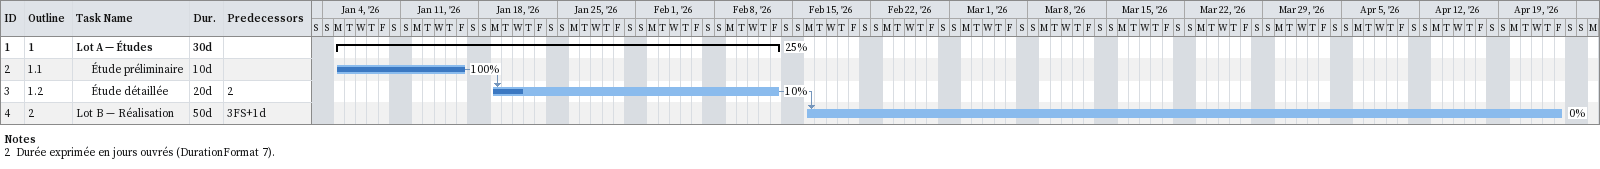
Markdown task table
| ID | WBS | Task | Duration | Start | Finish | Predecessors | % complete |
|---|---|---|---|---|---|---|---|
| 1 | 1 | **Lot A — Études** | 30d | 2026-01-05 | 2026-02-13 |  | 25 |
| 2 | 1.1 | Étude préliminaire | 10d | 2026-01-05 | 2026-01-16 |  | 100 |
| 3 | 1.2 | Étude détaillée | 20d | 2026-01-19 | 2026-02-13 | 2 | 10 |
| 4 | 2 | Lot B — Réalisation | 50d | 2026-02-16 | 2026-04-24 | 3FS+1d | 0 |

Notes
- 2: Durée exprimée en jours ouvrés (DurationFormat 7).
